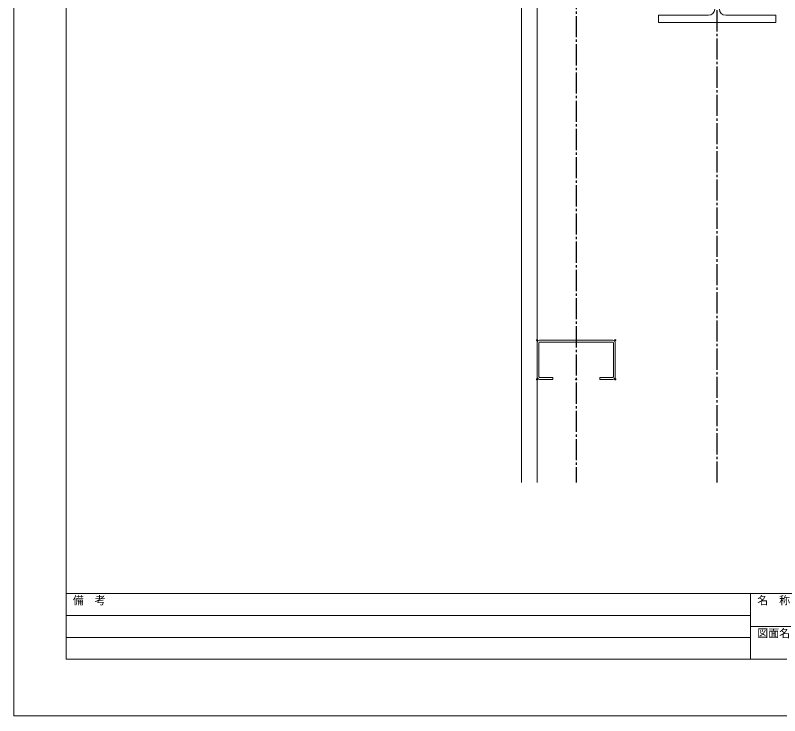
# Model space of a CAD drawing. Units: millimetres, scale not verified. Extents: x -1262 to 3778, y -891 to 1036.
# Drawn here: x 1260 to 2237, y -891 to 3 of the extents above; entities that cross this region are included whole.
import ezdxf
from ezdxf.enums import TextEntityAlignment as Align

# ---------------------------------------------------------------- set-up
doc = ezdxf.new("R2010")
doc.units = ezdxf.units.MM
doc.header["$LTSCALE"] = 3
doc.header["$PDMODE"] = 32
doc.header["$PDSIZE"] = 1.5
doc.linetypes.add('CHAIN2', pattern=[12, 9, -1, 1, -1])
for name, color, linetype, lineweight in [('0-0_補助1', 4, 'Continuous', 5), ('0-8_通り芯1', 5, 'CHAIN2', 25), ('0-E_外壁1', 6, 'Continuous', 20), ('4-2_H鋼1', 2, 'Continuous', 18), ('4-5_C鋼1', 2, 'Continuous', 18), ('5-B_枠2', 4, 'Continuous', 5), ('B-4_鉄骨芯', 1, 'CHAIN2', 25)]:
    doc.layers.add(name, color=color, linetype=linetype, lineweight=lineweight)
doc.styles.add('Arial', font='')
doc.styles.get('Arial').set_extended_font_data('Arial')

msp = doc.modelspace()

# ---------------------------------------------------------------- linework, layer by layer
at = {"layer": '0-0_補助1'}
for p, q in [((1325.353, -735), (3711.647, -735)), ((2199.7, -735), (2199.7, -819)), ((1325.353, -763), (2199.7, -763)), ((2199.7, -777), (3171.647, -777)), ((1325.353, -791), (2199.7, -791)), ((3711.647, -819), (1325.353, -819)), ((1325.353, -819), (3711.647, -819))]:
    msp.add_line(p, q, dxfattribs=at)
msp.add_lwpolyline([(3711.647, -819), (3711.647, 819), (1325.353, 819), (1325.353, -819)], dxfattribs=at)
at = {"layer": '0-8_通り芯1'}
msp.add_line((1977.005, 758.23), (1977.005, -593.33), dxfattribs=at)
at = {"layer": '0-E_外壁1'}
for p, q in [((1907.005, 608.342), (1907.005, -593.33)), ((1927.005, 608.342), (1927.005, -593.33))]:
    msp.add_line(p, q, dxfattribs=at)
at = {"layer": '4-2_H鋼1'}
for points in [[(2082.005, -5.77), (2232.005, -5.77), (2232.005, 3.23), (2168.005, 3.23)], [(2146.005, 3.23), (2082.005, 3.23), (2082.005, -5.77)]]:
    msp.add_lwpolyline(points, dxfattribs=at)
for centre, start, end in [((2146.005, 11.23), 270, 0), ((2168.005, 11.23), 180, 270)]:
    msp.add_arc(centre, 8, start, end, dxfattribs=at)
at = {"layer": '4-5_C鋼1'}
for p, q in [((1927.005, -458.284), (1927.005, -414.884)), ((1929.305, -414.884), (1929.305, -458.284)), ((1930.305, -411.584), (2023.705, -411.584)), ((2023.705, -413.884), (1930.305, -413.884)), ((2024.705, -458.284), (2024.705, -414.884)), ((2027.005, -414.884), (2027.005, -458.284)), ((2023.705, -461.584), (2007.005, -461.584))]:
    msp.add_line(p, q, dxfattribs=at)
for points in [[(1930.305, -459.284), (1947.005, -459.284), (1947.005, -461.584), (1930.305, -461.584)], [(2007.005, -461.584), (2007.005, -459.284), (2023.705, -459.284)]]:
    msp.add_lwpolyline(points, dxfattribs=at)
for centre, radius, start, end in [((1930.305, -414.884), 3.3, 90, 180), ((1930.305, -414.884), 1, 90, 180), ((2023.705, -414.884), 3.3, 0.00004, 90), ((2023.705, -414.884), 1, 0, 90), ((1930.305, -458.284), 3.3, 179.99996, 270), ((1930.305, -458.284), 1, 180, 270), ((2023.705, -458.284), 1, 270, 0), ((2023.705, -458.284), 3.3, 270, 0.00004)]:
    msp.add_arc(centre, radius, start, end, dxfattribs=at)
for p in [(1927.005, -411.584), (2027.005, -411.584), (1927.005, -461.584), (1977.005, -461.584), (2027.005, -461.584)]:
    msp.add_point(p, dxfattribs=at)
at = {"layer": '5-B_枠2'}
msp.add_lwpolyline([(1258.5, 891), (3778.5, 891), (3778.5, -891), (1258.5, -891)], close=True, dxfattribs=at)
at = {"layer": 'B-4_鉄骨芯'}
msp.add_line((2157.005, -593.33), (2157.005, 188.23), dxfattribs=at)

# ---------------------------------------------------------------- texts
at = {"layer": '0-0_補助1', "style": 'Arial'}
for s, p in [('備\u3000考', (1334.026, -751.913)), ('名\u3000称', (2208.374, -751.913)), ('図面名', (2208.374, -793.913))]:
    msp.add_text(s, height=10.23, dxfattribs=at).set_placement(p, align=Align.BOTTOM_LEFT)

doc.saveas('drawing.dxf')
